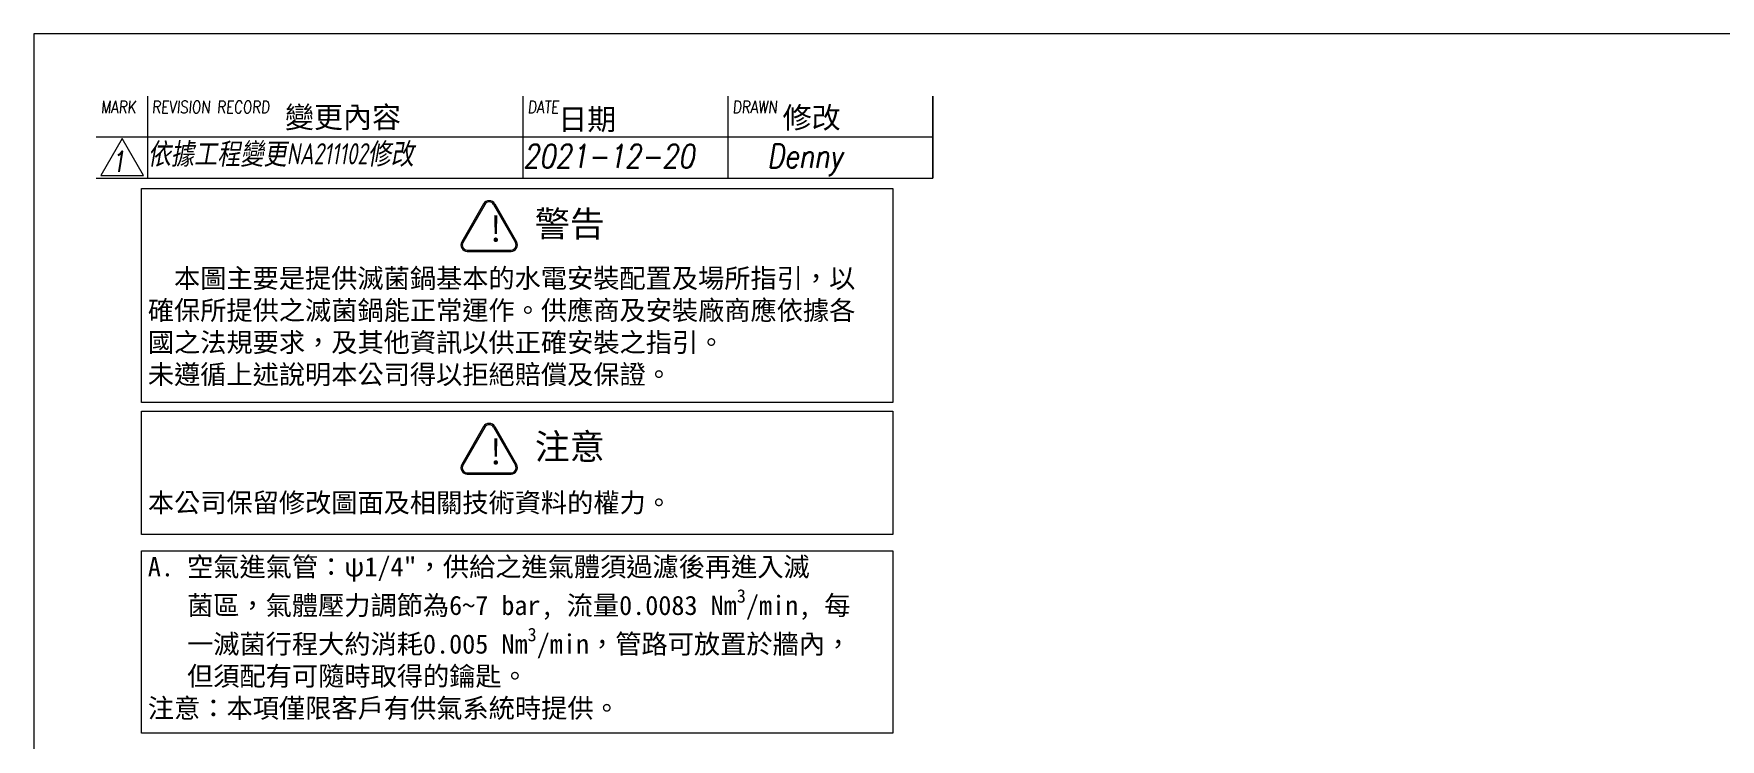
# Model space of a CAD drawing. Header units: millimetres. Extents: x -210837 to -199117, y -6340 to 1900.
# Drawn here: x -210837 to -204253, y -851 to 1900 of the extents above; entities that cross this region are included whole.
import ezdxf

# ---------------------------------------------------------------- set-up
doc = ezdxf.new("R2010")
doc.units = ezdxf.units.MM
doc.layers.get('0').update_dxf_attribs({"lineweight": 25})
for name, color, linetype, lineweight in [('D', 3, 'Continuous', 13), ('F', 7, 'Continuous', 15), ('T', 4, 'Continuous', 15)]:
    doc.layers.add(name, color=color, linetype=linetype, lineweight=lineweight)
doc.styles.get("Standard").update_dxf_attribs({"font": 'KAIU.TTF'})
doc.styles.add('STU25', font='isocp2.shx')
doc.styles.add('Text', font='romans.shx', dxfattribs={"width": 0.8, "oblique": 10})

msp = doc.modelspace()

# ---------------------------------------------------------------- hatches: boundary and pattern name
at = {"layer": 'D'}
h = msp.add_hatch(color=11, dxfattribs=at)
edge = h.paths.add_edge_path()
edge.add_line((-209080.562, 1236.806), (-209165.921, 1088.959))
edge.add_arc((-209144.271, 1076.459), 25, 149.9999999, 270)
edge.add_line((-209144.271, 1051.459), (-208973.553, 1051.459))
edge.add_arc((-208973.553, 1076.459), 25, 270, 389.9999999)
edge.add_line((-208951.902, 1088.959), (-209037.261, 1236.806))
edge.add_arc((-209058.912, 1224.306), 25, 30, 150)
edge = h.paths.add_edge_path(flags=16)
edge.add_arc((-209058.912, 1224.306), 20, 30, 150)
edge.add_line((-209076.232, 1234.306), (-209161.591, 1086.459))
edge.add_arc((-209144.271, 1076.459), 20, 149.9999999, 270)
edge.add_line((-209144.271, 1056.459), (-208973.553, 1056.459))
edge.add_arc((-208973.553, 1076.459), 20, 270, 389.9999999)
edge.add_line((-208956.232, 1086.459), (-209041.591, 1234.306))
h = msp.add_hatch(color=11, dxfattribs=at)
edge = h.paths.add_edge_path()
edge.add_ellipse((-209144.271, 207.854), major_axis=(25, 0), ratio=1, start_angle=149.9999999, end_angle=270)
edge.add_line((-209144.271, 182.854), (-208973.553, 182.854))
edge.add_ellipse((-208973.553, 207.854), major_axis=(25, 0), ratio=1, start_angle=270, end_angle=389.9999999)
edge.add_line((-208951.902, 220.354), (-209037.261, 368.2))
edge.add_ellipse((-209058.912, 355.7), major_axis=(25, 0), ratio=1, start_angle=30, end_angle=150)
edge.add_line((-209080.562, 368.2), (-209165.921, 220.354))
edge = h.paths.add_edge_path(flags=16)
edge.add_ellipse((-209144.271, 207.854), major_axis=(20, 0), ratio=1, start_angle=149.9999999, end_angle=270)
edge.add_line((-209144.271, 187.854), (-208973.553, 187.854))
edge.add_ellipse((-208973.553, 207.854), major_axis=(20, 0), ratio=1, start_angle=270, end_angle=389.9999999)
edge.add_line((-208956.232, 217.854), (-209041.591, 365.7))
edge.add_ellipse((-209058.912, 355.7), major_axis=(20, 0), ratio=1, start_angle=30, end_angle=150)
edge.add_line((-209076.232, 365.7), (-209161.591, 217.854))

# ---------------------------------------------------------------- linework, layer by layer
at = {"layer": 'D', "color": 11}
for p, q in [((-209080.562, 1236.806), (-209165.921, 1088.959)), ((-209076.232, 1234.306), (-209161.591, 1086.459)), ((-209041.591, 1234.306), (-208956.232, 1086.459)), ((-209037.261, 1236.806), (-208951.902, 1088.959)), ((-209144.271, 1056.459), (-208973.553, 1056.459)), ((-209144.271, 1051.459), (-208973.553, 1051.459)), ((-209080.562, 368.2), (-209165.921, 220.354)), ((-209076.232, 365.7), (-209161.591, 217.854)), ((-209041.591, 365.7), (-208956.232, 217.854)), ((-209037.261, 368.2), (-208951.902, 220.354)), ((-209144.271, 187.854), (-208973.553, 187.854)), ((-209144.271, 182.854), (-208973.553, 182.854))]:
    msp.add_line(p, q, dxfattribs=at)
for points in [[(-210415.837, 1296.453), (-207483.181, 1296.453), (-207483.181, 462.246), (-210415.837, 462.246)], [(-210415.837, 427.847), (-207483.181, 427.847), (-207483.181, -52.949), (-210415.837, -52.949)], [(-210415.837, -116), (-207483.181, -116), (-207483.181, -826.879), (-210415.837, -826.879)]]:
    msp.add_lwpolyline(points, close=True, dxfattribs=at)
for centre, radius, start, end in [((-209058.912, 1224.306), 25, 30, 150), ((-209058.912, 1224.306), 20, 30, 150), ((-209144.271, 1076.459), 25, 149.9999999, 270), ((-209144.271, 1076.459), 20, 149.9999999, 270), ((-208973.553, 1076.459), 25, 270, 29.9999999), ((-208973.553, 1076.459), 20, 270, 29.9999999), ((-209058.912, 355.7), 25, 30, 150), ((-209058.912, 355.7), 20, 30, 150), ((-209144.271, 207.854), 25, 149.9999999, 270), ((-209144.271, 207.854), 20, 149.9999999, 270), ((-208973.553, 207.854), 25, 270, 29.9999999), ((-208973.553, 207.854), 20, 270, 29.9999999)]:
    msp.add_arc(centre, radius, start, end, dxfattribs=at)
at = {"layer": 'F', "color": 7}
for p, q in [((-210393.352, 1656.665), (-210393.352, 1336.665)), ((-208926.553, 1336.665), (-208926.553, 1656.665)), ((-208126.553, 1336.665), (-208126.553, 1656.665)), ((-207326.553, 1336.665), (-207326.553, 1656.665)), ((-207326.553, 1496.665), (-210593.352, 1496.665)), ((-210593.352, 1336.665), (-207326.553, 1336.665))]:
    msp.add_line(p, q, dxfattribs=at)
at = {"layer": 'F'}
msp.add_line((-207326.553, 1656.665), (-207326.553, 1336.665), dxfattribs=at)
at = {"layer": 'F', "color": 6}
msp.add_lwpolyline([(-210836.927, 1900.24), (-210836.927, -6339.76), (-199116.927, -6339.76), (-199116.927, 1900.24)], close=True, dxfattribs=at)
msp.add_lwpolyline([(-210836.927, 1900.24), (-210836.927, -6339.76), (-199116.927, -6339.76), (-199116.927, 1900.24)], close=True, dxfattribs=at)
at = {"layer": 'F', "color": 7}
msp.add_lwpolyline([(-210491.827, 1491.626), (-210574.93, 1347.688), (-210408.724, 1347.688)], close=True, dxfattribs=at)

# ---------------------------------------------------------------- texts
at = {"lineweight": -3}
for s, p in [('變更內容', (-209856.166, 1533.301)), ('日期', (-208789.356, 1525.39)), ('修改', (-207913.376, 1531.719))]:
    msp.add_text(s, height=83.0297, dxfattribs=at).set_placement(p)
at = {"layer": 'D', "color": 11, "attachment_point": 1, "style": 'STU25'}
for s, insert, char_height in [('{\\f標楷體|b0|i0|c136|p65;!}', (-209067.222, 1189.576), 100), ('{\\f標楷體|b0|i0|c136|p65;警告}', (-208880.71, 1208.944), 100), ('\\A1;\\P{\\f標楷體|b0|i0|c136|p65;  本圖主要是提供滅菌鍋基本的水電安裝配置及場所指引，以\\P確保所提供之滅菌鍋能正常運作。供應商及安裝廠商應依據各\\P國之法規要求，及其他資訊以供正確安裝之指引。\\P未遵循上述說明本公司得以拒絕賠償及保證。\\P\\P\\P\\P本公司保留修改圖面及相關技術資料的權力。\\P\\PA. 空氣進氣管：ψ1/4"，供給之進氣體須過濾後再進入滅\\P   菌區，氣體壓力調節為6~7 bar, 流量0.0083 Nm\\H0.7x;\\S3^ ;\\H1.429x;/min, 每\\P   一滅菌行程大約消耗0.005 Nm\\H0.7x;\\S3^ ;\\H1.429x;/min，管路可放置於牆內，\\P   但須配有可隨時取得的鑰匙。\\P注意：本項僅限客戶有供氣系統時提供。}', (-210391.466, 1109.303), 75), ('{\\f標楷體|b0|i0|c136|p65;注意}', (-208880.71, 340.339), 100), ('{\\f標楷體|b0|i0|c136|p65;!}', (-209067.222, 320.97), 100)]:
    msp.add_mtext(s, dxfattribs=dict(at, insert=insert, char_height=char_height))
at = {"layer": 'F', "color": 1, "lineweight": 15, "style": 'Text', "oblique": 5, "width": 0.8}
for s, p in [('MARK', (-210575.662, 1590.621)), ('REVISION RECORD', (-210375.662, 1590.621)), ('DATE', (-208908.862, 1590.621)), ('DRAWN', (-208108.862, 1590.621))]:
    msp.add_text(s, height=48, dxfattribs=at).set_placement(p)
at = {"layer": 'T', "lineweight": 20, "style": 'Text', "oblique": 10, "width": 0.8}
for s, height, p in [('2021-12-20', 92, (-208926.553, 1376.763)), ('Denny', 92, (-207973.603, 1377.539)), ('1', 80, (-210535.327, 1362.33))]:
    msp.add_text(s, height=height, dxfattribs=at).set_placement(p)
at = {"layer": 'T', "linetype": 'Continuous', "lineweight": 20, "insert": (-210391.417, 1473.645), "char_height": 82.79908, "attachment_point": 1, "style": 'Text'}
msp.add_mtext('{\\fDFKai-SB|b0|i0|c136|p65;依據工程變更\\Fisocp2.shx|c136;NA211102\\fDFKai-SB|b0|i0|c136|p65;修改}', dxfattribs=at)

doc.saveas('drawing.dxf')
